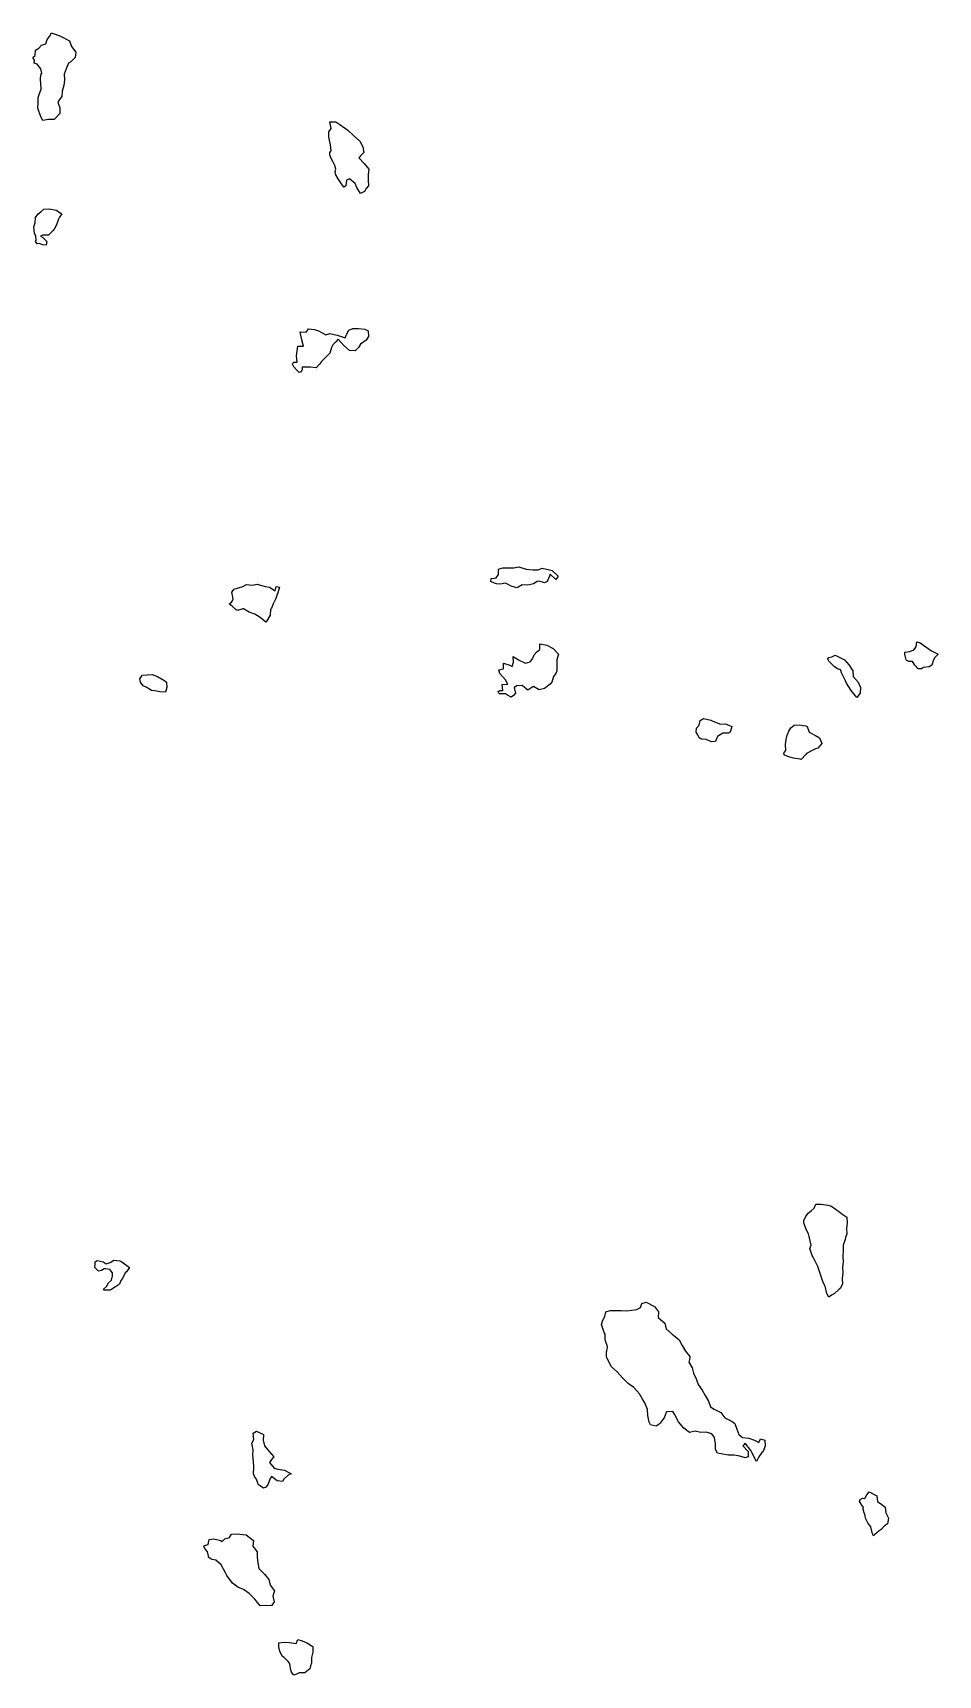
# Model space of a CAD drawing. Extents: x 450006 to 454999, y 6465006 to 6474995.
# Drawn here: x 454303 to 454628, y 6469961 to 6470550 of the extents above; entities that cross this region are included whole.
import ezdxf

# ---------------------------------------------------------------- set-up
doc = ezdxf.new("R2010")
doc.units = 0

msp = doc.modelspace()

# ---------------------------------------------------------------- linework, layer by layer
at = {"layer": '1010'}
for points in [[(454305, 6470538.68), (454303.88, 6470539), (454303.96, 6470540.02), (454303.4, 6470541), (454304.2, 6470541.78), (454304.36, 6470543.62), (454305.58, 6470544.4), (454306.52, 6470545.46), (454308.1, 6470545.88), (454308.54, 6470547.44), (454309.4, 6470548.58), (454310.1, 6470549.88), (454312.42, 6470549), (454313.28, 6470548.7), (454316.54, 6470547), (454317.24, 6470545), (454318.8, 6470543), (454318.62, 6470541), (454317, 6470539.46), (454316.24, 6470539), (454315.34, 6470537), (454315, 6470536), (454314.64, 6470535), (454314.7, 6470533), (454314.46, 6470531), (454313.9, 6470529), (454313.86, 6470527), (454313, 6470526.02), (454312.4, 6470525), (454313.1, 6470523), (454313.06, 6470521), (454313, 6470520.82), (454311.3, 6470519), (454311, 6470518.74), (454309, 6470518.8), (454307, 6470518.46), (454306.24, 6470519.74), (454305.16, 6470522.82), (454305.32, 6470524.66), (454305.34, 6470526.64), (454305.8, 6470528.18), (454306.34, 6470529.64), (454306.32, 6470531.66), (454306.1, 6470533), (454306.2, 6470533.78), (454306.42, 6470535), (454306.6, 6470535.38), (454306.26, 6470537), (454305, 6470538.68), (454305, 6470538.68)], [(454411, 6470503.74), (454410.34, 6470505), (454409.92, 6470506.06), (454409.9, 6470507), (454410.4, 6470507.58), (454410.22, 6470509.76), (454409.58, 6470512.4), (454409.62, 6470514.36), (454410.4, 6470515.58), (454409.98, 6470518), (454412.08, 6470517.9), (454413.58, 6470517), (454416.38, 6470515), (454418.44, 6470513), (454420.7, 6470511), (454421.82, 6470509), (454422.16, 6470507), (454421, 6470505.7), (454420.34, 6470505), (454422.28, 6470503), (454423.96, 6470501), (454423.76, 6470499), (454423.74, 6470497), (454423.8, 6470495), (454423, 6470494), (454422.4, 6470493), (454421, 6470492.2), (454419.58, 6470494.4), (454419, 6470495.86), (454417, 6470497.46), (454415.98, 6470497), (454415.66, 6470495), (454415, 6470494.56), (454413.9, 6470496.08), (454413, 6470497.54), (454412.12, 6470499), (454411.86, 6470500.12), (454412.08, 6470501), (454411.72, 6470502.26), (454411.44, 6470503), (454411, 6470503.74), (454411, 6470503.74)], [(454305, 6470474.2), (454304.3, 6470475), (454304.54, 6470475.44), (454304.42, 6470477), (454303.98, 6470478), (454303.7, 6470480.28), (454304.22, 6470481.76), (454304.38, 6470483.6), (454305.18, 6470484.8), (454306.28, 6470485.7), (454307.4, 6470486.58), (454309.26, 6470486.72), (454311.74, 6470486.24), (454313.84, 6470485), (454313, 6470483.74), (454312.66, 6470483), (454311.92, 6470481), (454311, 6470479.48), (454310.64, 6470479), (454309, 6470477.34), (454307, 6470477.32), (454306.16, 6470477), (454307, 6470476.44), (454308.44, 6470475), (454308.22, 6470473.76), (454307, 6470473.8), (454305.72, 6470474.26), (454305, 6470474.2), (454305, 6470474.2)], [(454397, 6470430.04), (454396.56, 6470431), (454396.62, 6470431.36), (454397, 6470431.76), (454398.22, 6470431.76), (454398, 6470433.98), (454398.26, 6470435.72), (454398.5, 6470437.48), (454400.5, 6470437.48), (454399.74, 6470440.24), (454399.36, 6470442.62), (454401.44, 6470442.54), (454402.24, 6470443.74), (454404.5, 6470443.48), (454405.9, 6470443), (454408.46, 6470441.52), (454410, 6470441.98), (454412.56, 6470441.42), (454413.98, 6470441), (454415.46, 6470440.52), (454416.06, 6470441.92), (454416.8, 6470443.18), (454418.2, 6470443.78), (454420.22, 6470443.76), (454422.46, 6470443.52), (454423.74, 6470443), (454423.88, 6470441), (454423, 6470439.58), (454422.12, 6470439), (454421, 6470438.24), (454420.26, 6470437), (454419, 6470435.78), (454417, 6470435.9), (454415, 6470437.74), (454413, 6470440), (454412.06, 6470439), (454411, 6470437.92), (454410.56, 6470437), (454409.98, 6470435), (454409, 6470434), (454407.98, 6470433), (454407, 6470432), (454406.24, 6470431), (454405, 6470429.74), (454403, 6470430), (454401, 6470429.9), (454399.98, 6470430), (454399.98, 6470429), (454399.68, 6470428.3), (454399, 6470428), (454398.04, 6470429), (454397, 6470430.04), (454397, 6470430.04)], [(454469, 6470352.44), (454467.7, 6470353), (454467.8, 6470354.18), (454469, 6470354.28), (454469.62, 6470354.36), (454470.42, 6470355.56), (454470.44, 6470357.54), (454472.04, 6470357.94), (454474, 6470357.98), (454475.98, 6470358), (454477.7, 6470358.28), (454480.44, 6470357.54), (454482.76, 6470357.22), (454484.74, 6470357.24), (454486.12, 6470357.86), (454488.76, 6470357.22), (454489.7, 6470357), (454491.82, 6470355), (454491, 6470353.78), (454489, 6470355.68), (454488.74, 6470355), (454487.98, 6470353), (454487, 6470352.62), (454485, 6470353.22), (454484.32, 6470353), (454483, 6470352.22), (454481, 6470351.7), (454479, 6470351.9), (454477.52, 6470351), (454477, 6470350.78), (454475, 6470351.34), (454474.12, 6470351.86), (454473, 6470352.42), (454471.78, 6470352.2), (454471, 6470352.1), (454469.78, 6470352.2), (454469, 6470352.44), (454469, 6470352.44)], [(454375, 6470344.14), (454373.88, 6470345), (454374.5, 6470345.48), (454375, 6470346.1), (454375.22, 6470346.76), (454375, 6470348), (454374.74, 6470349.24), (454375.68, 6470350.3), (454377.16, 6470350.82), (454378.7, 6470351.28), (454380, 6470351.98), (454382.26, 6470351.72), (454383.94, 6470352.04), (454386.72, 6470351.26), (454388.3, 6470351), (454390.32, 6470349.66), (454390.72, 6470351.26), (454391.86, 6470351), (454391.24, 6470349), (454391, 6470348.4), (454390.56, 6470347), (454389.68, 6470345), (454389, 6470343.54), (454388.66, 6470343), (454388.6, 6470341), (454387.32, 6470339), (454387, 6470338.5), (454385, 6470340.2), (454383, 6470341.32), (454381, 6470342.08), (454379, 6470343.22), (454378.76, 6470343.22), (454377.98, 6470343), (454377.24, 6470342.74), (454377, 6470342.66), (454376.24, 6470343), (454375, 6470344.14), (454375, 6470344.14)], [(454471, 6470312.66), (454470.62, 6470313), (454470.36, 6470313.62), (454471, 6470313.98), (454472, 6470313.98), (454471.82, 6470316.16), (454473.76, 6470316.22), (454473, 6470317.82), (454471, 6470320), (454470.58, 6470321.4), (454472.26, 6470321.72), (454472.2, 6470323.78), (454474.52, 6470323), (454475.36, 6470322.62), (454475.9, 6470324.08), (454475.78, 6470326.2), (454477.64, 6470325), (454480.18, 6470323.8), (454481.78, 6470324.2), (454482.72, 6470325.26), (454483.28, 6470326.7), (454484.16, 6470327.82), (454485.32, 6470328.66), (454485.34, 6470330.64), (454487.82, 6470330.16), (454490.06, 6470329), (454492.04, 6470327), (454491.36, 6470325), (454491.38, 6470323), (454491.42, 6470321), (454491, 6470320.1), (454490.14, 6470319), (454489.58, 6470317), (454489, 6470316.24), (454487.4, 6470315), (454487, 6470314.68), (454485, 6470314.24), (454483, 6470315.42), (454482.48, 6470315), (454481, 6470314.1), (454479, 6470315.7), (454477, 6470315.66), (454476.06, 6470315), (454476.62, 6470313), (454475.82, 6470312.16), (454475, 6470311.56), (454473.66, 6470312.32), (454473, 6470312.74), (454471.24, 6470312.74), (454471, 6470312.66), (454471, 6470312.66)], [(454589, 6470324.5), (454588.7, 6470325), (454588.64, 6470325.34), (454589, 6470325.8), (454590, 6470325.98), (454591.3, 6470326.68), (454594.62, 6470325), (454596.24, 6470323), (454597.54, 6470321), (454597.66, 6470319), (454599.56, 6470317), (454600.36, 6470315), (454600.22, 6470313), (454599, 6470311.46), (454597, 6470314), (454595.36, 6470316.62), (454595, 6470317.48), (454593.44, 6470320.54), (454593.44, 6470321), (454593, 6470321.44), (454592.32, 6470321.66), (454591, 6470322.5), (454590.4, 6470323), (454589, 6470324.5), (454589, 6470324.5)], [(454617, 6470324.72), (454616.72, 6470325), (454616.56, 6470325.42), (454616.26, 6470327), (454616.24, 6470327.74), (454618, 6470327.98), (454619.46, 6470328.52), (454620.36, 6470329.62), (454620.58, 6470331.4), (454621.76, 6470331), (454624.56, 6470329), (454625.78, 6470328.2), (454628.2, 6470327), (454627, 6470325.78), (454626.48, 6470325), (454625.98, 6470323), (454625, 6470322.5), (454623, 6470322.16), (454622.26, 6470321.72), (454621, 6470321.74), (454619.84, 6470323), (454619, 6470324.4), (454617.64, 6470324.34), (454617, 6470324.72), (454617, 6470324.72)], [(454343, 6470315.66), (454342.06, 6470317), (454341.82, 6470318.16), (454342.34, 6470319), (454342.48, 6470319.5), (454344.42, 6470319.56), (454346.26, 6470319.72), (454348.16, 6470319), (454350.36, 6470317.62), (454351.32, 6470317), (454351.42, 6470315), (454351, 6470313.38), (454349, 6470313.52), (454348.44, 6470313.54), (454347, 6470313.84), (454346, 6470313.98), (454345, 6470314.52), (454344.24, 6470315), (454343, 6470315.66), (454343, 6470315.66)], [(454543, 6470296.64), (454542.4, 6470297), (454541.94, 6470298.04), (454541.42, 6470299), (454541.52, 6470300.46), (454542.42, 6470301.56), (454542.8, 6470303.18), (454544.04, 6470303.94), (454546.7, 6470303.28), (454547.4, 6470303), (454550.12, 6470301.86), (454551.96, 6470302.02), (454554.12, 6470301), (454553.6, 6470299), (454553, 6470298.6), (454551, 6470298.6), (454549, 6470297.42), (454548.78, 6470297), (454548.28, 6470295.7), (454547, 6470295.48), (454546.08, 6470295.9), (454545, 6470296.34), (454543.46, 6470296.52), (454543, 6470296.64), (454543, 6470296.64)], [(454573, 6470290.82), (454572.9, 6470291), (454572.86, 6470291.12), (454573, 6470291.66), (454573.58, 6470292.4), (454573.44, 6470294.54), (454573.64, 6470296.34), (454574, 6470297.98), (454574.58, 6470299.4), (454575.4, 6470300.58), (454576.52, 6470301.46), (454578.34, 6470301.64), (454580.76, 6470301.22), (454581.2, 6470301), (454581.92, 6470299), (454584.16, 6470297.82), (454585.66, 6470297), (454586.5, 6470295), (454585, 6470293.24), (454584.2, 6470293), (454583, 6470292.4), (454581, 6470291.32), (454580.76, 6470291), (454579, 6470289.22), (454578.66, 6470289.32), (454577, 6470289.6), (454576.36, 6470289.62), (454575, 6470290.02), (454573.32, 6470290.66), (454573, 6470290.82), (454573, 6470290.82)], [(454581, 6470120.4), (454580.74, 6470121), (454580.64, 6470121.34), (454579.98, 6470123), (454580, 6470123.98), (454580.78, 6470125.2), (454581.58, 6470126.4), (454582.68, 6470127.3), (454583.72, 6470128.26), (454584.3, 6470129.68), (454586.28, 6470129.7), (454588.6, 6470129.38), (454589.98, 6470129), (454592.52, 6470127), (454594, 6470125.98), (454595.48, 6470125), (454595.5, 6470123), (454595.32, 6470121), (454595.42, 6470119), (454595, 6470117.68), (454594.8, 6470117), (454594.14, 6470115), (454594.12, 6470113), (454594.04, 6470111), (454594.12, 6470109), (454593.94, 6470107), (454593.98, 6470105), (454593.74, 6470103), (454593.88, 6470101), (454593, 6470099.42), (454592.4, 6470099), (454591, 6470097.58), (454589.98, 6470097), (454589, 6470096.28), (454588.32, 6470097.66), (454587.72, 6470100.26), (454587, 6470101.56), (454586.24, 6470103.74), (454585.32, 6470106.66), (454585, 6470107.32), (454583.32, 6470110.66), (454583, 6470111.32), (454582.16, 6470113.82), (454582.68, 6470115), (454582.52, 6470115.46), (454582.22, 6470117), (454581.94, 6470118.04), (454581.72, 6470119), (454581, 6470120.4), (454581, 6470120.4)], [(454327, 6470105.6), (454325.7, 6470107), (454325.76, 6470108.22), (454325.74, 6470109), (454326.52, 6470109.46), (454328.58, 6470109), (454329.66, 6470108.32), (454331.2, 6470108.78), (454332.44, 6470109.54), (454334.62, 6470109.36), (454335.38, 6470109), (454338.04, 6470107), (454337, 6470105.44), (454336.52, 6470105), (454335.62, 6470103), (454335, 6470102.26), (454334.44, 6470101), (454333, 6470100.08), (454331.4, 6470099), (454331, 6470098.8), (454329, 6470098.86), (454328.74, 6470099.24), (454329.86, 6470100.12), (454330.56, 6470101.42), (454331.56, 6470102.42), (454331.98, 6470104), (454331.98, 6470105), (454331, 6470106.3), (454329.46, 6470106.52), (454329, 6470106.48), (454328.04, 6470105.94), (454327, 6470105.6), (454327, 6470105.6)], [(454509, 6470080.26), (454508.74, 6470081), (454508.74, 6470081.24), (454508.78, 6470083), (454508.32, 6470083.66), (454507.44, 6470086.54), (454507.9, 6470088.08), (454508.56, 6470089.42), (454508.92, 6470091.06), (454510.48, 6470091.5), (454512.42, 6470091.56), (454514.5, 6470091.48), (454516.56, 6470091.42), (454518.3, 6470091.68), (454520.12, 6470091.86), (454521.38, 6470092.6), (454521.88, 6470094.1), (454523.42, 6470094.56), (454526.46, 6470093), (454527.84, 6470091), (454527.7, 6470089), (454530.18, 6470087), (454530.62, 6470085), (454532.74, 6470083), (454533.8, 6470082.18), (454535.3, 6470081), (454536.32, 6470079), (454537.5, 6470077), (454539.12, 6470075), (454539, 6470074), (454538.76, 6470073), (454540, 6470071), (454540.4, 6470069), (454541.42, 6470067), (454542.04, 6470065), (454543.58, 6470063), (454544.62, 6470061), (454545.78, 6470059), (454546.56, 6470057), (454547.8, 6470056.18), (454550.18, 6470055), (454551.7, 6470053), (454554.32, 6470051.66), (454555.26, 6470051), (454556.02, 6470049), (454556.66, 6470047), (454558, 6470045.98), (454560.28, 6470045.7), (454562.28, 6470045), (454563.82, 6470044.16), (454564.5, 6470045.48), (454565.98, 6470045), (454566.16, 6470043), (454565.36, 6470041), (454565, 6470040.62), (454563.9, 6470039), (454563, 6470037.4), (454561.4, 6470040.58), (454561, 6470041.32), (454559, 6470044), (454558.16, 6470043), (454559.98, 6470041), (454559.98, 6470039), (454559, 6470038.66), (454557, 6470039.32), (454555, 6470039.6), (454553, 6470039.68), (454551, 6470040), (454549, 6470040.4), (454548.3, 6470041.68), (454548.32, 6470043.66), (454547.96, 6470046.02), (454547, 6470047.28), (454545, 6470047.88), (454543, 6470047.72), (454541, 6470048.3), (454539, 6470047.8), (454537, 6470049.36), (454535, 6470051.62), (454533.62, 6470054.36), (454533, 6470055.36), (454531, 6470055.16), (454530.66, 6470055), (454529.96, 6470053), (454529, 6470051.82), (454528.44, 6470051), (454527, 6470050.06), (454525, 6470050.52), (454524.52, 6470051.46), (454524.06, 6470053.92), (454523.9, 6470056.08), (454523, 6470058.38), (454522, 6470059.98), (454521, 6470061.7), (454519, 6470063.94), (454517, 6470065.4), (454515, 6470067.34), (454513, 6470069.5), (454511, 6470071.38), (454509.38, 6470074.6), (454509.16, 6470075), (454509.16, 6470076.82), (454509.32, 6470077), (454509.58, 6470078.4), (454509.44, 6470079), (454509, 6470080.26), (454509, 6470080.26)], [(454383, 6470031.76), (454382.52, 6470033), (454382.54, 6470033.44), (454382.7, 6470035), (454382.68, 6470035.3), (454382.62, 6470037.36), (454382.34, 6470039.64), (454382.44, 6470041.54), (454382, 6470043.98), (454382.68, 6470045.3), (454382.46, 6470047.52), (454383.7, 6470048.28), (454386.1, 6470047), (454385.98, 6470045), (454386.54, 6470043), (454388.22, 6470041), (454389.82, 6470039), (454389, 6470038.06), (454388.28, 6470037), (454389.98, 6470035), (454391.32, 6470034.66), (454393.68, 6470034.3), (454396.02, 6470033), (454395, 6470032.44), (454393.42, 6470031), (454393, 6470030.16), (454391, 6470030.38), (454389, 6470032.02), (454388.46, 6470031), (454387.66, 6470029), (454387, 6470028.2), (454386.18, 6470027.8), (454385, 6470028.58), (454384.36, 6470029), (454384.04, 6470029.94), (454383.66, 6470031), (454383, 6470031.76), (454383, 6470031.76)], [(454601, 6470021.32), (454600, 6470023), (454600.2, 6470023.78), (454601, 6470024.2), (454601.92, 6470024.06), (454602.6, 6470025.38), (454603.5, 6470026.48), (454606.2, 6470025), (454606.48, 6470023), (454608, 6470021.98), (454609.24, 6470021), (454609.38, 6470019), (454610.34, 6470017), (454609.98, 6470015), (454609, 6470014.32), (454607.74, 6470013), (454607, 6470012.54), (454605.38, 6470011), (454605, 6470010.66), (454604.6, 6470011.38), (454604, 6470013.98), (454603, 6470015.38), (454602.08, 6470017), (454602, 6470017.98), (454601.64, 6470019), (454601.2, 6470020.78), (454601.38, 6470021), (454601, 6470021.32), (454601, 6470021.32)], [(454365, 6470006.44), (454364.8, 6470007), (454364.86, 6470007.12), (454365, 6470007.18), (454366.34, 6470007.64), (454366.62, 6470009.36), (454368.3, 6470009.68), (454370.84, 6470009), (454371.32, 6470008.66), (454372.3, 6470009.68), (454373.92, 6470010.06), (454374.66, 6470011.32), (454376.56, 6470011.42), (454378.78, 6470011.2), (454379.96, 6470011), (454382.62, 6470009), (454382.36, 6470007), (454383.9, 6470005), (454383.86, 6470003), (454384.12, 6470001), (454384.44, 6469999)], [(454372.52, 6469997.46), (454371, 6470000.3), (454369, 6470001.92), (454367.72, 6470002.26), (454367, 6470002.58), (454366.48, 6470003), (454366.4, 6470003.58), (454366.06, 6470005), (454365, 6470006.44), (454365, 6470006.44)], [(454384.44, 6469999), (454386.46, 6469997), (454388.04, 6469995), (454388.54, 6469993), (454390.1, 6469991), (454389.46, 6469989), (454389.96, 6469987), (454389, 6469985.62), (454387, 6469985.74), (454385, 6469985.54), (454383, 6469988), (454381, 6469989.96), (454379, 6469991.46), (454377, 6469992.24), (454375, 6469993.7), (454373, 6469996.52), (454372.52, 6469997.46)], [(454393, 6469967.4), (454392.12, 6469969), (454391.8, 6469970.18), (454391.68, 6469971), (454391.62, 6469972.36), (454393.46, 6469972.52), (454395.52, 6469972.46), (454397.88, 6469972.1), (454398.5, 6469973.48), (454399.98, 6469973), (454401.64, 6469972.34), (454403.88, 6469971), (454403.9, 6469969), (454403.38, 6469967), (454403.34, 6469965), (454403, 6469964.12), (454402.72, 6469963), (454401, 6469961.6), (454399, 6469961.54), (454397.74, 6469961), (454397, 6469960.72), (454396.18, 6469961.8), (454395.86, 6469963), (454395.74, 6469964.24), (454395.48, 6469965), (454395, 6469965.62), (454393.54, 6469967), (454393, 6469967.4), (454393, 6469967.4)]]:
    msp.add_lwpolyline(points, dxfattribs=at)

doc.saveas('drawing.dxf')
